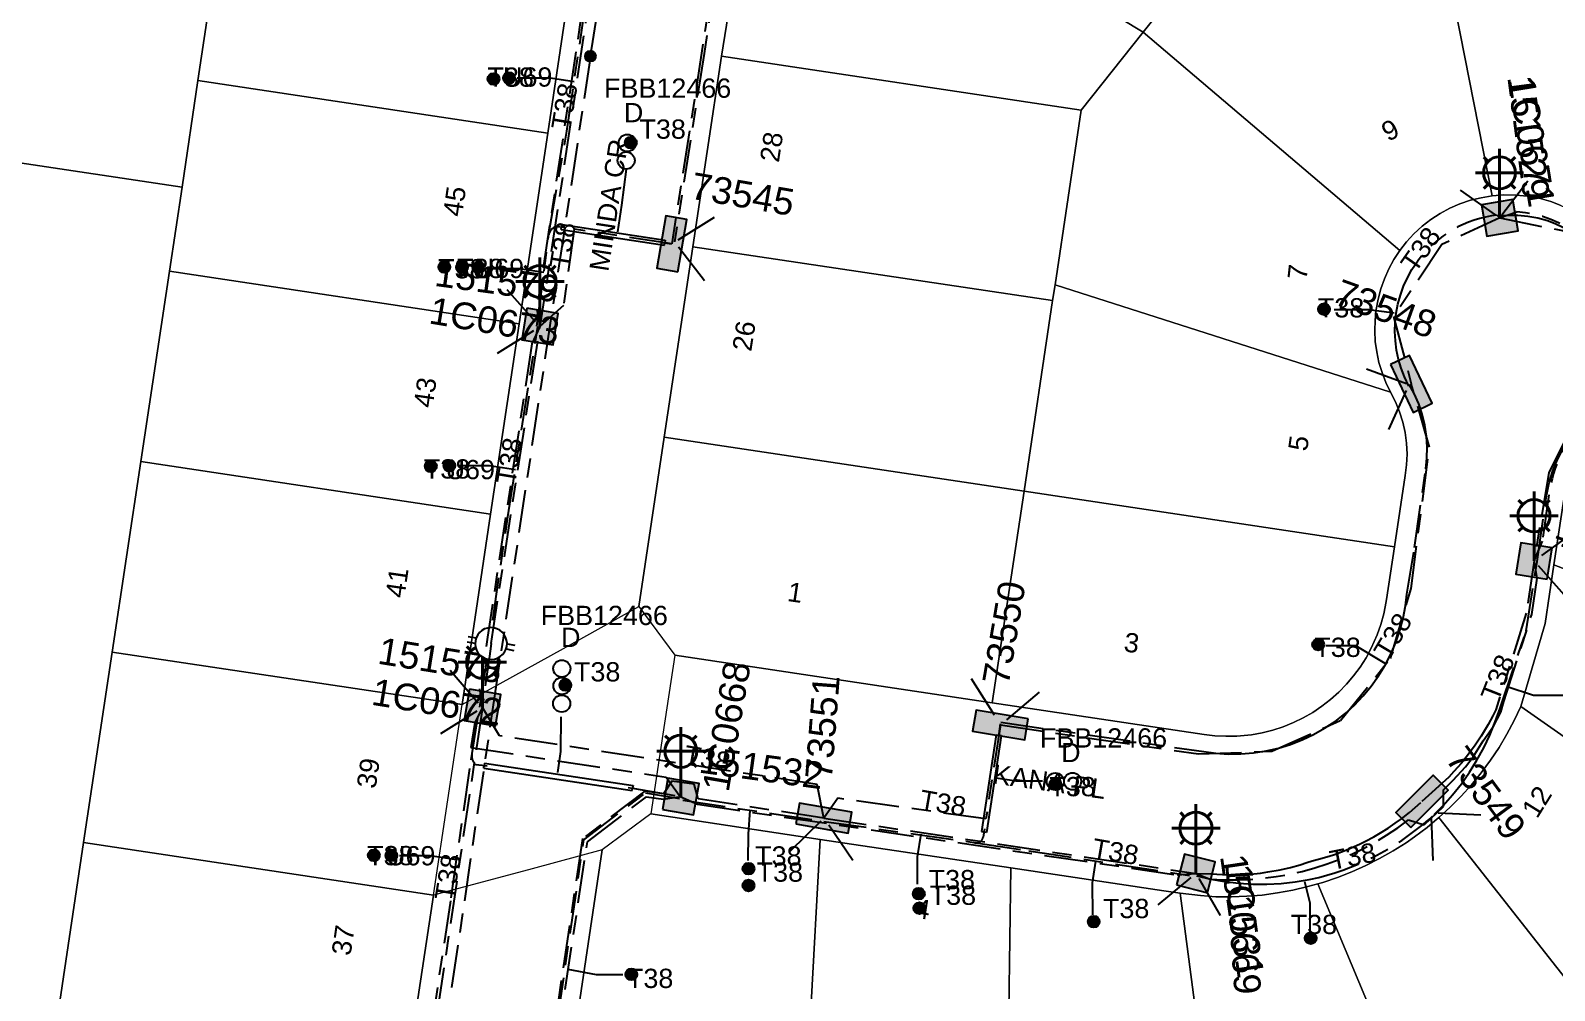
# Model space of a CAD drawing. Header units: metres. Extents: x 300268 to 302887, y 6172399 to 6173904.
# Drawn here: x 301281.4 to 301423.8, y 6173519.4 to 6173609.1 of the extents above; entities that cross this region are included whole.
import ezdxf
from ezdxf.enums import TextEntityAlignment as Align

# ---------------------------------------------------------------- set-up
doc = ezdxf.new("R2010")
doc.units = ezdxf.units.M
doc.linetypes.add('Cable Exist UG', pattern=[8.2, 4, -1.2, 1.8, -1.2])
doc.layers.get('0').update_dxf_attribs({"color": 6})
doc.layers.add('Cadastre Land Parcels_SP_EXT', color=9, linetype='Continuous', lineweight=5)
doc.layers.add('Cadastre Roads_SP_EXT', color=9, linetype='Continuous', lineweight=5)
for name, color, linetype in [('Duct_SP_EXT', 7, 'Continuous'), ('Equip_HV_EXT', 7, 'Continuous'), ('Equip_LV_EXT', 7, 'Continuous'), ('Equip_SP_SL_EXT', 7, 'Continuous'), ('Mains_HV_EXT', 7, 'Continuous'), ('Mains_LV_EXT', 7, 'Continuous'), ('Mains_SL_EXT', 7, 'Continuous'), ('SupportsUG_SP_LV_EXT', 7, 'Continuous'), ('SupportsUG_SP_LV_SL_EXT', 7, 'Continuous'), ('Trench_SP_EXT', 7, 'Continuous')]:
    doc.layers.add(name, color=color, linetype=linetype)
doc.styles.add('COLUMN_LABEL', font='arial.ttf')
doc.styles.add('iecARIAL', font='arial.ttf', dxfattribs={"height": 2})
doc.styles.add('POLE_LABEL', font='arial.ttf')
doc.styles.get("Standard").update_dxf_attribs({"font": 'arial.ttf'})

# ---------------------------------------------------------------- blocks, each defined once
blk = doc.blocks.new('COLUMN_EXT')
blk.add_hatch(color=256).paths.add_polyline_path([(-1.49, 1.48), (-1.49, -1.49), (1.48, -1.49), (1.48, 1.48)])
blk.add_lwpolyline([(-1.49, -1.49), (1.48, -1.49), (1.48, 1.48), (-1.49, 1.48)], close=True)
for tag, height, style, flags, p in [('ASSET_NUM', 2.5, 'COLUMN_LABEL', 8, (2, 2)), ('STRUCTURE_PLANT_NUMBER', 0.2, 'POLE_LABEL', 9, (1.81, 0.03)), ('STREET_CODE', 0.2, 'COLUMN_LABEL', 9, (1.81, -0.2))]:
    blk.add_attdef(tag, text='', height=height, dxfattribs=dict(style=style, flags=flags)).set_placement(p, align=Align.MIDDLE_LEFT)
at = {"flags": 9}
for tag, p in [('COLUMN_TYPE', (1.81, -0.4)), ('OWNED_BY', (1.81, -0.6)), ('STATE', (1.81, -0.8)), ('USAGE', (1.81, -1)), ('LEGEND', (1.81, -1.2)), ('LOCATION', (1.81, -1.4)), ('STREETNAME', (1.81, -1.6)), ('SUBURB', (1.81, -1.8)), ('NOTES', (1.81, -2))]:
    blk.add_attdef(tag, text='', height=0.2, dxfattribs=at).set_placement(p, align=Align.MIDDLE_LEFT)
at = {"flags": 1}
blk.add_attdef('Z', (1.81, -2.35), '', height=0.2, dxfattribs=at)
blk = doc.blocks.new('PILLAR_EXT')
blk.add_hatch(color=256).paths.add_polyline_path([(-2.475, 0.99), (-2.475, -0.99), (2.475, -0.99), (2.475, 0.99)])
blk.add_lwpolyline([(-2.475, -0.99), (2.475, -0.99), (2.475, 0.99), (-2.475, 0.99)], close=True)
at = {"style": 'iecARIAL', "flags": 8}
blk.add_attdef('ASSET_NUM', (1.5, 3.5), '', height=2.5, dxfattribs=at)
for tag, p, flags in [('OWNED_BY', (0, -0.2), 9), ('STATE', (0, -0.4), 9), ('SUPPORT_TYPE', (0, -0.6), 9), ('USAGE', (0, -0.8), 9), ('LEGEND', (0, -1), 9), ('LOCATION', (0, -1.2), 9), ('NOTES', (0, -1.4), 9), ('PARENT', (0, -1.6), 9), ('STREETNAME', (0, -1.8), 9), ('SUBURB', (0, -2), 1)]:
    blk.add_attdef(tag, p, '', height=0.2, dxfattribs=dict(flags=flags))
blk = doc.blocks.new('DUCT_EXT')
blk.add_circle((0, 0.8), 0.8)
at = {"flags": 1}
blk.add_attdef('Z', (0, 0), '', height=0.2, dxfattribs=at)
at = {"flags": 9}
for tag, p in [('DUCT_CODE', (0, 0)), ('XSECT_TYPE', (0, -0.2)), ('STATE', (0, -0.6)), ('FB_REFERENCE', (0, -0.4)), ('NOTES', (0, -0.8))]:
    blk.add_attdef(tag, text='', height=0.2, dxfattribs=at).set_placement(p, align=Align.MIDDLE_LEFT)
blk = doc.blocks.new('SL_LANTERN_EXT')
at = {"lineweight": 40}
for p, q in [((0, 1.97), (0, 6.47)), ((-1.46, 5.68), (-1.06, 5.28)), ((1.46, 5.68), (1.06, 5.28)), ((-2.25, 4.22), (2.25, 4.22)), ((-1.46, 2.76), (-1.06, 3.16)), ((1.46, 2.76), (1.06, 3.16)), ((0, 0), (0, 2.72))]:
    blk.add_line(p, q, dxfattribs=at)
blk.add_circle((0, 4.22), 1.5, dxfattribs=at)
at = {"style": 'iecARIAL', "flags": 8}
blk.add_attdef('ASSET_NUM', (1.5, 1.5), '', height=2.5, dxfattribs=at)
for tag, p, height, flags in [('CONSTRUCTED_VOLTAGE', (0.98, -0.65), 0.2, 9), ('CONTROL_TYPE', (0.98, -0.85), 0.2, 9), ('LANTERN_PURPOSE', (0.98, -1.05), 0.2, 9), ('LANTERN_TYPE', (0.98, -1.25), 0.2, 9), ('NO_PHASES', (0.98, -1.45), 0.2, 9), ('LNUMBER', (2.18, -3.25), 2.5, 8), ('OPERATING_VOLTAGE', (0.98, -1.65), 0.2, 9), ('ORIENTATION', (0.98, -1.85), 0.2, 9), ('OWNED_BY', (0.98, -2.05), 0.2, 9), ('STATE', (0.98, -2.25), 0.2, 9), ('USAGE', (0.98, -2.45), 0.2, 9), ('CEXIST', (0.98, -2.65), 0.2, 9), ('CNEW', (0.98, -2.85), 0.2, 9), ('CNUMBER', (0.98, -3.05), 0.2, 9), ('CREMOVE', (0.98, -3.25), 0.2, 9), ('CREPLACE', (0.98, -3.45), 0.2, 9), ('LKINGHEIGHT', (0.98, -3.65), 0.2, 9), ('LBRACKET', (0.98, -3.85), 0.2, 9), ('LBRACKETVOCAB', (0.98, -4.05), 0.2, 9), ('LCATEGORY', (0.98, -4.25), 0.2, 9), ('LCHARGE1', (0.98, -4.45), 0.2, 9), ('LCHARGE1PERCENT', (0.98, -4.65), 0.2, 9), ('LCHARGE2', (0.98, -4.85), 0.2, 9), ('LCHARGE2PERCENT', (0.98, -5.05), 0.2, 9), ('LCHARGE3', (0.98, -5.25), 0.2, 9), ('LCHARGE3PERCENT', (0.98, -5.45), 0.2, 9), ('LEXIST', (0.98, -5.65), 0.2, 9), ('LLAMP', (0.98, -5.85), 0.2, 9), ('LLAMPVOCAB', (0.98, -6.05), 0.2, 9), ('LMAST', (0.98, -6.25), 0.2, 9), ('LMASTVOCAB', (0.98, -6.45), 0.2, 9), ('LNEW', (0.98, -6.65), 0.2, 9), ('LANTNUMBER', (0.98, -6.85), 0.2, 9), ('LOUTREACH', (0.98, -7.25), 0.2, 9), ('LOUTREACHVOCAB', (0.98, -7.45), 0.2, 9), ('LRATECODE', (0.98, -7.65), 0.2, 9), ('LREMOVE', (0.98, -7.85), 0.2, 9), ('LREPLACE', (0.98, -8.05), 0.2, 9), ('LTYPE', (0.98, -8.25), 0.2, 9), ('LTYPEVOCAB', (0.98, -8.45), 0.2, 9), ('LEGEND', (0.98, -8.65), 0.2, 9), ('STREETNAME', (0.98, -9.25), 0.2, 9), ('SUBURB', (0.98, -9.45), 0.2, 1), ('LOCATION', (0.98, -8.85), 0.2, 9), ('NOTES', (0.98, -9.05), 0.2, 9)]:
    blk.add_attdef(tag, p, '', height=height, dxfattribs=dict(flags=flags))
blk = doc.blocks.new('LV_UG_LINKS_OPEN_EXT')
for p, q in [((-0.25, 1.47), (-0.25, 2.22)), ((0.25, 1.47), (0.25, 2.22)), ((-0.25, -1.47), (-0.25, -2.22)), ((0.25, -1.47), (0.25, -2.22))]:
    blk.add_line(p, q)
at = {"flags": 9}
for tag, p in [('ACTUAL_STATUS', (0, 0)), ('CONSTRUCTED_VOLTAGE', (0, -0.2)), ('OPERATING_VOLTAGE', (0, -0.6)), ('ORIENTATION', (0, -0.8)), ('STATE', (0, -1)), ('SWITCH_TYPE', (0, -1.2)), ('NO_PHASES', (0, -0.4)), ('USAGE', (0, -1.4)), ('NOTES', (0, -1.6))]:
    blk.add_attdef(tag, text='', height=0.2, dxfattribs=at).set_placement(p, align=Align.MIDDLE_LEFT)
at = {"flags": 1}
blk.add_attdef('Z', (0, 0), '', height=0.2, dxfattribs=at)
blk.add_wipeout([(-0.25, 1.47), (-0.43, 1.43), (-0.61, 1.36), (-0.77, 1.28), (-0.93, 1.17), (-1.07, 1.05), (-1.19, 0.9), (-1.29, 0.75), (-1.38, 0.58), (-1.44, 0.4), (-1.48, 0.22), (-1.49, 0.03), (-1.49, -0.16), (-1.45, -0.34), (-1.4, -0.52), (-1.32, -0.69), (-1.23, -0.85), (-1.11, -1), (-0.98, -1.13), (-0.83, -1.24), (-0.66, -1.34), (-0.49, -1.41), (-0.31, -1.46), (-0.13, -1.49), (0.06, -1.49), (0.25, -1.47), (0.43, -1.43), (0.61, -1.36), (0.77, -1.28), (0.93, -1.17), (1.07, -1.05), (1.19, -0.9), (1.29, -0.75), (1.38, -0.58), (1.44, -0.4), (1.48, -0.22), (1.49, -0.03), (1.49, 0.16), (1.45, 0.34), (1.4, 0.52), (1.32, 0.69), (1.23, 0.85), (1.11, 1), (0.98, 1.13), (0.83, 1.24), (0.66, 1.34), (0.49, 1.41), (0.31, 1.46), (0.13, 1.49), (-0.06, 1.49)])
blk.add_lwpolyline([(0, -1.49, 1), (0, 1.49, 1)], format="xyb", close=True)
blk = doc.blocks.new('CABLE_LARGE_EXT')
h = blk.add_hatch(color=256)
edge = h.paths.add_edge_path()
edge.add_arc((0, 0.55), 0.55, 0, 360)
blk.add_circle((0, 0.55), 0.55)
at = {"flags": 1}
blk.add_attdef('Z', (0, 0), '', height=0.2, dxfattribs=at)
at = {"flags": 9}
for tag, p in [('COND_CODE', (0, 0)), ('STATE', (0, -0.4)), ('XSECT_SIZE', (0, -0.6)), ('FB_REFERENCE', (0, -0.2)), ('NOTES', (0, -0.8))]:
    blk.add_attdef(tag, text='', height=0.2, dxfattribs=at).set_placement(p, align=Align.MIDDLE_LEFT)
blk = doc.blocks.new('CONNECTOR_NODE_EXT')
h = blk.add_hatch(color=256)
edge = h.paths.add_edge_path()
edge.add_arc((0, 0), 0.5, 0, 360)
blk.add_circle((0, 0), 0.5)
at = {"flags": 1}
blk.add_attdef('Z', (0, 0), '', height=0.2, dxfattribs=at)
at = {"flags": 9}
for tag, p in [('CONNECTOR_TYPE', (0, 0)), ('CONSTRUCTED_VOLTAGE', (0, -0.2)), ('OPERATING_VOLTAGE', (0, -0.6)), ('ORIENTATION', (0, -0.8)), ('SUBTYPE', (0, -1)), ('NO_PHASES', (0, -0.4)), ('USAGE', (0, -1.2)), ('NOTES', (0, -1.4))]:
    blk.add_attdef(tag, text='', height=0.2, dxfattribs=at).set_placement(p, align=Align.MIDDLE_LEFT)

msp = doc.modelspace()

# ---------------------------------------------------------------- linework, layer by layer
at = {"layer": 'Cadastre Land Parcels_SP_EXT', "linetype": 'Continuous'}
for points in [[(300957.25, 6173645.2), (301295.52, 6173594.45), (301297.01, 6173604.42), (301297.01, 6173604.42), (301299.81, 6173623.07), (301303.08, 6173644.83), (301305.75, 6173662.63), (301307.6, 6173674.99), (301312.2, 6173705.65), (301316.57, 6173734.82), (301323.33, 6173779.45), (301231.2, 6173904.45), (301222.73, 6173899.93), (301209.21, 6173892.72), (301182.19, 6173878.31)], [(301191.92, 6173501.71), (301210, 6173494.94), (301223.18, 6173492.57), (301232.76, 6173490.86), (301243.51, 6173488.93), (301255.17, 6173488.51), (301279.49, 6173487.63), (301280.99, 6173497.62), (301283.63, 6173515.18), (301283.66, 6173515.42), (301286.33, 6173533.22), (301289, 6173551.02), (301291.67, 6173568.82), (301294.34, 6173586.62), (301294.34, 6173586.62), (301295.52, 6173594.45), (300957.25, 6173645.2)]]:
    msp.add_lwpolyline(points, dxfattribs=at)
for points in [[(301390.84, 6173615.86), (301370.04, 6173644), (301360.82, 6173637.26), (301359.51, 6173636.23), (301358.24, 6173635.13), (301357.03, 6173633.98), (301355.87, 6173632.77), (301354.78, 6173631.51), (301353.74, 6173630.19), (301352.77, 6173628.83), (301352.68, 6173628.68), (301385.35, 6173608.95), (301390.84, 6173615.86)], [(301442.67, 6173617.44), (301431.54, 6173624.88), (301416.57, 6173634.88), (301410.68, 6173630.52), (301417.94, 6173593.64), (301419.04, 6173593.74), (301420.15, 6173593.73), (301421.26, 6173593.63), (301422.35, 6173593.43), (301423.42, 6173593.14), (301424.3, 6173592.79), (301425.16, 6173592.38), (301425.99, 6173591.91), (301426.77, 6173591.37), (301427.53, 6173590.78), (301442.67, 6173617.44)], [(301409.94, 6173589.34), (301410.64, 6173590.11), (301411.4, 6173590.81), (301412.21, 6173591.44), (301413.08, 6173592), (301413.99, 6173592.49), (301414.93, 6173592.9), (301415.91, 6173593.24), (301416.92, 6173593.48), (301417.94, 6173593.64), (301410.68, 6173630.52), (301404.51, 6173625.96), (301390.84, 6173615.86), (301385.35, 6173608.95), (301409.32, 6173588.55), (301409.94, 6173589.34)], [(301385.35, 6173608.95), (301352.68, 6173628.68), (301351.88, 6173627.44), (301351.04, 6173626.01), (301350.28, 6173624.55), (301349.59, 6173623.05), (301348.98, 6173621.52), (301348.43, 6173619.96), (301347.97, 6173618.37), (301347.57, 6173616.77), (301347.26, 6173615.15), (301347.03, 6173613.51), (301345.92, 6173606.7), (301379.54, 6173601.66), (301385.35, 6173608.95)], [(301332.24, 6173616.46), (301299.81, 6173623.07), (301297.01, 6173604.42), (301329.69, 6173599.5), (301332.24, 6173616.46)], [(301408.02, 6173576.2), (301407.66, 6173577.13), (301407.37, 6173578.08), (301407.16, 6173579.06), (301407.02, 6173580.05), (301406.97, 6173581.04), (301407, 6173582.04), (301407.1, 6173583.03), (301407.28, 6173584.01), (301407.54, 6173584.97), (301407.88, 6173585.91), (301408.29, 6173586.82), (301408.77, 6173587.69), (301409.32, 6173588.55), (301385.35, 6173608.95), (301379.54, 6173601.66), (301377.1, 6173585.34), (301408.45, 6173575.3), (301408.02, 6173576.2)], [(301377.1, 6173585.34), (301379.54, 6173601.66), (301345.92, 6173606.7), (301343.25, 6173588.9), (301376.87, 6173583.86), (301377.1, 6173585.34)], [(301329.69, 6173599.5), (301297.01, 6173604.42), (301295.52, 6173594.45), (301294.34, 6173586.62), (301327.03, 6173581.7), (301329.69, 6173599.5)], [(301376.87, 6173583.86), (301343.25, 6173588.9), (301340.58, 6173571.1), (301374.2, 6173566.06), (301376.87, 6173583.86)], [(301327.03, 6173581.7), (301294.34, 6173586.62), (301291.67, 6173568.82), (301324.36, 6173563.9), (301327.03, 6173581.7)], [(301409.81, 6173567.51), (301409.95, 6173568.51), (301409.99, 6173569.52), (301409.95, 6173570.53), (301409.82, 6173571.53), (301409.6, 6173572.51), (301409.3, 6173573.48), (301408.92, 6173574.41), (301408.45, 6173575.3), (301377.1, 6173585.34), (301376.87, 6173583.86), (301374.2, 6173566.06), (301408.81, 6173560.86), (301409.81, 6173567.51)], [(301463.19, 6173554.45), (301467.12, 6173563.27), (301467.49, 6173564.09), (301428.23, 6173572.33), (301427.52, 6173571.61), (301426.88, 6173570.84), (301426.3, 6173570.01), (301425.81, 6173569.13), (301425.39, 6173568.21), (301425.06, 6173567.26), (301424.81, 6173566.28), (301424.64, 6173565.29), (301423.72, 6173559.16), (301459.22, 6173545.55), (301463.19, 6173554.45)], [(301374.2, 6173566.06), (301340.58, 6173571.1), (301338.21, 6173555.28), (301341.57, 6173550.73), (301371.24, 6173546.28), (301374.2, 6173566.06)], [(301324.36, 6173563.9), (301291.67, 6173568.82), (301289, 6173551.02), (301321.69, 6173546.1), (301324.36, 6173563.9)], [(301395.45, 6173543.29), (301396.45, 6173543.47), (301397.45, 6173543.72), (301398.42, 6173544.04), (301399.37, 6173544.42), (301400.3, 6173544.87), (301401.19, 6173545.38), (301402.04, 6173545.96), (301402.85, 6173546.58), (301403.61, 6173547.27), (301404.33, 6173548), (301405, 6173548.78), (301405.61, 6173549.61), (301406.16, 6173550.47), (301406.65, 6173551.37), (301407.2, 6173552.62), (301407.54, 6173553.59), (301407.82, 6173554.58), (301407.96, 6173555.25), (301408.07, 6173555.92), (301408.81, 6173560.86), (301374.2, 6173566.06), (301371.24, 6173546.28), (301391.02, 6173543.31), (301392.03, 6173543.19), (301393.06, 6173543.14), (301394.08, 6173543.16), (301395.45, 6173543.29)], [(301455.86, 6173538.01), (301459.22, 6173545.55), (301423.72, 6173559.16), (301422.9, 6173553.69), (301420.63, 6173545.92), (301450.17, 6173525.25), (301455.86, 6173538.01)], [(301321.69, 6173546.1), (301289, 6173551.02), (301286.33, 6173533.22), (301319.02, 6173528.3), (301321.69, 6173546.1)], [(301441.05, 6173504.81), (301447.48, 6173519.23), (301449.25, 6173523.19), (301450.17, 6173525.25), (301420.63, 6173545.92), (301420.01, 6173544.61), (301419.33, 6173543.34), (301418.59, 6173542.1), (301417.79, 6173540.9), (301416.93, 6173539.74), (301416.01, 6173538.62), (301415.05, 6173537.54), (301414.03, 6173536.52), (301412.97, 6173535.54), (301425.84, 6173519.19), (301438.3, 6173503.36), (301441.05, 6173504.81)], [(301354.26, 6173517.06), (301355.16, 6173533.51), (301339.33, 6173535.89), (301334.79, 6173532.53), (301332.37, 6173516.43), (301330.78, 6173505.83), (301353.41, 6173501.56), (301354.26, 6173517.06)], [(301429.89, 6173498.91), (301438.3, 6173503.36), (301425.84, 6173519.19), (301412.97, 6173535.54), (301412.6, 6173535.23), (301411.86, 6173534.62), (301410.7, 6173533.75), (301409.91, 6173533.2), (301408.69, 6173532.43), (301407.43, 6173531.71), (301406.15, 6173531.06), (301404.83, 6173530.47), (301403.48, 6173529.94), (301402.11, 6173529.48), (301401.65, 6173529.34), (301406.06, 6173518.84), (301415.9, 6173495.36), (301421.89, 6173495.18), (301422.81, 6173495.18), (301429.89, 6173498.91)], [(301372.77, 6173517.5), (301372.96, 6173530.84), (301355.16, 6173533.51), (301354.26, 6173517.06), (301353.41, 6173501.56), (301364.19, 6173499.53), (301372.5, 6173498.29), (301372.77, 6173517.5)], [(301317.16, 6173515.93), (301319.02, 6173528.3), (301286.33, 6173533.22), (301283.66, 6173515.42), (301284.92, 6173515.23), (301316.35, 6173510.5), (301317.16, 6173515.93)], [(301390.2, 6173517.8), (301388.78, 6173528.47), (301387.28, 6173528.7), (301372.96, 6173530.84), (301372.77, 6173517.5), (301372.5, 6173498.29), (301386.83, 6173496.14), (301387.68, 6173496.12), (301393.1, 6173495.97), (301390.2, 6173517.8)], [(301401.65, 6173529.34), (301400.72, 6173529.09), (301399.32, 6173528.76), (301397.9, 6173528.5), (301396.46, 6173528.31), (301395.02, 6173528.19), (301393.58, 6173528.14), (301392.14, 6173528.15), (301390.69, 6173528.25), (301388.78, 6173528.47), (301390.2, 6173517.8), (301393.1, 6173495.97), (301415.9, 6173495.36), (301406.06, 6173518.84), (301401.65, 6173529.34)]]:
    msp.add_lwpolyline(points, close=True, dxfattribs=at)
at = {"layer": 'Cadastre Roads_SP_EXT', "linetype": 'Continuous'}
for points in [[(301332.24, 6173616.46), (301329.69, 6173599.5), (301327.03, 6173581.7), (301324.36, 6173563.9), (301321.69, 6173546.1), (301331.16, 6173551.36), (301331.16, 6173551.36), (301338.21, 6173555.28), (301340.58, 6173571.1), (301343.25, 6173588.9), (301345.92, 6173606.7), (301347.03, 6173613.51)], [(301424.3, 6173592.79), (301423.42, 6173593.14), (301422.35, 6173593.43), (301421.26, 6173593.63), (301420.15, 6173593.73), (301419.04, 6173593.74), (301417.94, 6173593.64), (301416.92, 6173593.48), (301415.91, 6173593.24), (301414.93, 6173592.9), (301413.99, 6173592.49), (301413.08, 6173592), (301412.21, 6173591.44), (301411.4, 6173590.81), (301410.64, 6173590.11), (301409.94, 6173589.34), (301409.32, 6173588.55), (301408.77, 6173587.69), (301408.29, 6173586.82), (301407.88, 6173585.91), (301407.54, 6173584.97), (301407.28, 6173584.01), (301407.1, 6173583.03), (301407, 6173582.04), (301406.97, 6173581.04), (301407.02, 6173580.05), (301407.16, 6173579.06), (301407.37, 6173578.08), (301407.66, 6173577.13), (301408.02, 6173576.2), (301408.45, 6173575.3), (301408.92, 6173574.41), (301409.3, 6173573.48), (301409.6, 6173572.51), (301409.82, 6173571.53), (301409.95, 6173570.53), (301409.99, 6173569.52), (301409.95, 6173568.51), (301409.81, 6173567.51), (301408.81, 6173560.86), (301408.07, 6173555.92), (301407.96, 6173555.25), (301407.82, 6173554.58), (301407.54, 6173553.59), (301407.2, 6173552.62), (301406.65, 6173551.37), (301406.16, 6173550.47), (301405.61, 6173549.61), (301405, 6173548.78), (301404.33, 6173548), (301403.61, 6173547.27), (301402.85, 6173546.58), (301402.04, 6173545.96), (301401.19, 6173545.38), (301400.3, 6173544.87), (301399.37, 6173544.42), (301398.42, 6173544.04), (301397.45, 6173543.72), (301396.45, 6173543.47), (301395.45, 6173543.29), (301394.08, 6173543.16), (301393.06, 6173543.14), (301392.03, 6173543.19), (301391.02, 6173543.31), (301371.24, 6173546.28), (301341.57, 6173550.73), (301340.46, 6173543.35), (301339.33, 6173535.89), (301355.16, 6173533.51), (301372.96, 6173530.84), (301387.28, 6173528.7), (301388.78, 6173528.47), (301390.69, 6173528.25), (301392.14, 6173528.15), (301393.58, 6173528.14), (301395.02, 6173528.19), (301396.46, 6173528.31), (301397.9, 6173528.5), (301399.32, 6173528.76), (301400.72, 6173529.09), (301401.65, 6173529.34), (301402.11, 6173529.48), (301403.48, 6173529.94), (301404.83, 6173530.47), (301406.15, 6173531.06), (301407.43, 6173531.71), (301408.69, 6173532.43), (301409.91, 6173533.2), (301410.7, 6173533.75), (301411.86, 6173534.62), (301412.6, 6173535.23), (301412.97, 6173535.54), (301414.03, 6173536.52), (301415.05, 6173537.54), (301416.01, 6173538.62), (301416.93, 6173539.74), (301417.79, 6173540.9), (301418.59, 6173542.1), (301419.33, 6173543.34), (301420.01, 6173544.61), (301420.01, 6173544.61), (301420.63, 6173545.92), (301422.9, 6173553.69), (301423.72, 6173559.16), (301424.64, 6173565.29)]]:
    msp.add_lwpolyline(points, dxfattribs=at)
msp.add_lwpolyline([(301324.96, 6173468.19), (301328.11, 6173488.02), (301330.78, 6173505.83), (301332.37, 6173516.43), (301334.79, 6173532.53), (301328.24, 6173530.77), (301319.02, 6173528.3), (301317.16, 6173515.93), (301316.35, 6173510.5), (301313.68, 6173492.7), (301312.71, 6173486.2), (301311.06, 6173475.75), (301308.28, 6173460), (301314.28, 6173457.99), (301322.6, 6173455.21), (301324.96, 6173468.19)], close=True, dxfattribs=at)
at = {"layer": 'Duct_SP_EXT'}
for p, q in [((301330.96, 6173590.5), (301330.99, 6173590.73)), ((301330.96, 6173590.5), (301340.6, 6173589.03)), ((301331.03, 6173590.97), (301330.99, 6173590.73)), ((301331.03, 6173590.97), (301340.67, 6173589.51)), ((301340.6, 6173589.03), (301340.64, 6173589.27)), ((301340.67, 6173589.51), (301340.64, 6173589.27)), ((301371.61, 6173543.28), (301370.23, 6173534.24)), ((301372.08, 6173543.2), (301370.7, 6173534.16)), ((301371.61, 6173543.28), (301371.85, 6173543.24)), ((301372.08, 6173543.2), (301371.85, 6173543.24)), ((301323.79, 6173540.63), (301323.76, 6173540.39)), ((301323.79, 6173540.63), (301337.67, 6173538.54)), ((301323.72, 6173540.15), (301323.76, 6173540.39)), ((301323.72, 6173540.15), (301337.6, 6173538.07)), ((301337.6, 6173538.07), (301337.63, 6173538.31)), ((301337.67, 6173538.54), (301337.63, 6173538.31)), ((301370.23, 6173534.24), (301370.46, 6173534.2)), ((301370.7, 6173534.16), (301370.46, 6173534.2))]:
    msp.add_line(p, q, dxfattribs=at)
for points in [[(301326.85, 6173604.68), (301329.94, 6173604.68), (301332.17, 6173604.35)], [(301337.03, 6173596.16), (301336.58, 6173592.78), (301336.2, 6173590.3)], [(301324.02, 6173586.86), (301327.05, 6173586.86), (301329.34, 6173586.51)], [(301403.18, 6173583.03), (301406.42, 6173583.03), (301408.79, 6173582.73)], [(301321.43, 6173568.44), (301324.25, 6173568.44), (301326.67, 6173568.09)], [(301402.41, 6173551.64), (301405.17, 6173551.64), (301407.93, 6173549.99)], [(301424.56, 6173546.95), (301421.81, 6173546.95), (301419.36, 6173547.78)], [(301330.92, 6173544.95), (301330.9, 6173541.71), (301330.6, 6173539.75)], [(301375.94, 6173538.94), (301373.47, 6173538.94), (301371.57, 6173539.23)], [(301348.42, 6173531.52), (301348.45, 6173534.01), (301348.62, 6173536.23)], [(301364.26, 6173529.33), (301364.26, 6173531.88), (301364.59, 6173533.99)], [(301315.84, 6173532), (301318.71, 6173532), (301321.18, 6173531.63)], [(301380.62, 6173526.46), (301380.61, 6173529.44), (301380.92, 6173531.48)], [(301400.95, 6173525.08), (301400.95, 6173527.56), (301400.44, 6173529.55)], [(301336.7, 6173520.86), (301334.24, 6173520.86), (301331.61, 6173521.34)]]:
    msp.add_lwpolyline(points, dxfattribs=at)
at = {"layer": 'Mains_HV_EXT', "linetype": 'Cable Exist UG'}
msp.add_lwpolyline([(301333.68, 6173606.7), (301335.47, 6173617.57), (301336.92, 6173622.89), (301338.5, 6173626.98), (301339.77, 6173629.69), (301341.37, 6173632.72), (301343.01, 6173635.38), (301345.16, 6173638.36), (301347.76, 6173641.51), (301350.4, 6173644.29), (301354.24, 6173647.55), (301367.12, 6173656.91), (301387.09, 6173671.4), (301401.65, 6173681.84), (301405.03, 6173683.42), (301409.69, 6173684.71), (301415.81, 6173685.07), (301420.01, 6173684.47), (301424.52, 6173683.04), (301435.74, 6173677.68), (301466.35, 6173714.16), (301473.79, 6173722.97), (301476.25, 6173727.05), (301475, 6173728.45)], dxfattribs=at)
at = {"layer": 'Mains_LV_EXT', "linetype": 'Cable Exist UG'}
for points in [[(301351.03, 6173629.84), (301348.29, 6173625.02), (301346.6, 6173620.63), (301345.46, 6173615.93), (301341.29, 6173589.17)], [(301334.27, 6173616.72), (301328.97, 6173581.43)], [(301341.29, 6173589.17), (301332.17, 6173590.55), (301331.17, 6173583.39), (301328.97, 6173581.43)], [(301418.65, 6173591.59), (301413.25, 6173589.1), (301408.74, 6173582.37), (301410.39, 6173576.08)], [(301418.65, 6173591.59), (301424.52, 6173590.4), (301428.17, 6173586.97), (301429.99, 6173581.54)], [(301429.99, 6173581.54), (301429.78, 6173579.25), (301429.19, 6173577.49), (301427.64, 6173574.56), (301425.06, 6173571.37), (301423.23, 6173567.8), (301421.86, 6173559.54)], [(301371.99, 6173544.2), (301390.52, 6173541.49), (301397.36, 6173541.74), (301403.79, 6173544.63), (301408.44, 6173550.42), (301410.37, 6173556.96), (301412.09, 6173570.15), (301410.39, 6173576.08)], [(301421.86, 6173559.54), (301421.13, 6173554.65), (301418.29, 6173545.61), (301418.01, 6173545.06), (301417.57, 6173544.23), (301416.93, 6173543.17), (301416.35, 6173542.31), (301415.74, 6173541.48), (301415.07, 6173540.64), (301414.38, 6173539.85), (301413.89, 6173539.33), (301411.39, 6173537.06)], [(301323.59, 6173545.84), (301318.32, 6173510.24)], [(301355.49, 6173535.5), (301354.88, 6173538.65), (301325.2, 6173543.19), (301323.59, 6173545.84)], [(301371.99, 6173544.2), (301370.64, 6173535.42), (301356.79, 6173537.35), (301355.49, 6173535.5)], [(301355.49, 6173535.5), (301343.74, 6173537.29), (301343.38, 6173538.66), (301341.28, 6173538.95), (301340.52, 6173537.76), (301338.78, 6173538.03), (301332.94, 6173533.58), (301327.19, 6173495.17), (301325.97, 6173494.77), (301325.63, 6173492.71), (301326.67, 6173492.03), (301326.14, 6173488.31)], [(301390.27, 6173530.33), (301391.7, 6173530.28), (301393.29, 6173530.2), (301394.38, 6173530.21), (301395.38, 6173530.27), (301396.3, 6173530.36), (301396.99, 6173530.46), (301398.14, 6173530.67), (301399.1, 6173530.89), (301400.01, 6173531.14), (301400.64, 6173531.35), (301401.12, 6173531.5), (301401.71, 6173531.65), (301402.72, 6173531.94), (301403.2, 6173532.11), (301404.11, 6173532.44), (301404.77, 6173532.71), (301405.54, 6173533.06), (301406.11, 6173533.33), (301406.89, 6173533.76), (301407.52, 6173534.12), (301408.24, 6173534.57), (301408.89, 6173535.01), (301409.46, 6173535.42), (301410.21, 6173536.02), (301410.76, 6173536.5), (301411.27, 6173536.95)], [(301355.49, 6173535.5), (301390.27, 6173530.33)]]:
    msp.add_lwpolyline(points, dxfattribs=at)
at = {"layer": 'Mains_SL_EXT', "linetype": 'Cable Exist UG'}
for points in [[(301346.11, 6173641.12), (301344.67, 6173640.2), (301344.67, 6173640.2, 0.129695), (301333.55, 6173615.21), (301333.55, 6173615.21), (301328.68, 6173583.07), (301328.97, 6173581.43)], [(301418.63, 6173591.59), (301420.25, 6173592.17), (301420.25, 6173592.17, -0.661529), (301426.78, 6173572.93), (301426.78, 6173572.93, 0.161103), (301423.24, 6173565.71), (301423.24, 6173565.71), (301422.63, 6173561.37), (301421.87, 6173559.6)], [(301390.27, 6173530.33), (301391.59, 6173529.79), (301391.59, 6173529.79, 0.18489), (301410.13, 6173535.32), (301410.13, 6173535.32), (301411.6, 6173534.87), (301413.4, 6173536.58), (301413.39, 6173538.15), (301414.3, 6173539.04), (301415.44, 6173540.3), (301416.18, 6173541.23), (301417.1, 6173542.71), (301418.06, 6173544.08), (301418.75, 6173545.4), (301419.04, 6173546.4), (301421.65, 6173554.54), (301422.14, 6173557.93), (301421.87, 6173559.6)]]:
    msp.add_lwpolyline(points, format="xyb", dxfattribs=at)
for points in [[(301323.59, 6173545.84), (301322.88, 6173544.44), (301322.51, 6173542.09), (301340.76, 6173539.33), (301342.06, 6173537.53)], [(301326.89, 6173493.46), (301327.66, 6173495.15), (301333.41, 6173533.29), (301338.91, 6173537.5), (301340.51, 6173537.26), (301342.13, 6173537.52)], [(301342.06, 6173537.53), (301343.68, 6173536.79), (301388.52, 6173530.19), (301390.27, 6173530.33)]]:
    msp.add_lwpolyline(points, dxfattribs=at)
at = {"layer": 'Trench_SP_EXT', "linetype": 'Cable Exist UG'}
for points in [[(301351.25, 6173629.62), (301350.42, 6173628.33), (301349.55, 6173626.83), (301348.75, 6173625.29), (301348.03, 6173623.71), (301347.39, 6173622.11), (301346.82, 6173620.47), (301346.34, 6173618.8), (301345.93, 6173617.12), (301345.6, 6173615.42), (301345.38, 6173613.76), (301344.3, 6173606.97), (301341.53, 6173589.34)], [(301329.84, 6173590.32), (301331.48, 6173599.71), (301333.97, 6173616.5)], [(301421.27, 6173595.04), (301418.65, 6173591.59)], [(301414.97, 6173594.17), (301418.63, 6173591.59)], [(301345.26, 6173591.63), (301341.29, 6173589.17)], [(301328.68, 6173581.46), (301329.84, 6173590.32)], [(301340.23, 6173589.33), (301341.23, 6173589.18)], [(301344.36, 6173585.7), (301341.53, 6173589.34)], [(301325.86, 6173584.89), (301328.97, 6173581.43)], [(301323.36, 6173545.87), (301325.97, 6173563.65), (301328.76, 6173581.44)], [(301325, 6173578.96), (301328.97, 6173581.43)], [(301406.2, 6173577.48), (301410.2, 6173576.02)], [(301372.04, 6173544.46), (301391, 6173541.71), (301392.12, 6173541.56), (301393.29, 6173541.48), (301394.47, 6173541.49), (301395.65, 6173541.59), (301396.82, 6173541.77), (301397.97, 6173542.03), (301399.09, 6173542.37), (301400.19, 6173542.8), (301401.26, 6173543.31), (301402.28, 6173543.89), (301403.27, 6173544.54), (301404.2, 6173545.27), (301405.07, 6173546.06), (301405.89, 6173546.91), (301406.65, 6173547.82), (301407.33, 6173548.78), (301407.95, 6173549.78), (301408.48, 6173550.83), (301408.95, 6173551.92), (301409.33, 6173553.03), (301409.63, 6173554.18), (301409.85, 6173555.34), (301409.97, 6173556.42), (301410.69, 6173560.78), (301410.69, 6173560.78), (301411.74, 6173568.14), (301411.85, 6173569.13), (301411.88, 6173570.17), (301411.81, 6173571.2), (301411.65, 6173572.23), (301411.41, 6173573.24), (301411.08, 6173574.22), (301410.66, 6173575.17), (301410.2, 6173576.02)], [(301408.3, 6173571.81), (301410.2, 6173576.02)], [(301425.79, 6173562.37), (301421.86, 6173559.54)], [(301412.54, 6173535.84), (301413.37, 6173536.68), (301414.25, 6173537.67), (301415.07, 6173538.7), (301415.83, 6173539.78), (301416.53, 6173540.91), (301417.17, 6173542.07), (301417.74, 6173543.26), (301418.24, 6173544.48), (301418.68, 6173545.78), (301421.13, 6173553), (301422.16, 6173559.49)], [(301424.91, 6173556.07), (301421.86, 6173559.54)], [(301320.59, 6173549.31), (301323.59, 6173545.84)], [(301369.26, 6173548.53), (301371.97, 6173544.3)], [(301375.63, 6173547.28), (301371.99, 6173544.2)], [(301319.71, 6173543.39), (301323.59, 6173545.84)], [(301322.53, 6173540.95), (301323.3, 6173545.84)], [(301371.97, 6173544.3), (301371.8, 6173542.92)], [(301318.02, 6173510.27), (301318.83, 6173515.71), (301320.67, 6173528.06), (301322.53, 6173540.95)], [(301327.2, 6173493.49), (301329.01, 6173506.17), (301330.61, 6173516.6), (301333.07, 6173533.47), (301338.83, 6173537.85), (301342, 6173537.34)], [(301337.2, 6173538.37), (301337.63, 6173538.31), (301342.06, 6173537.53)], [(301342.31, 6173537.18), (301355.27, 6173535.22)], [(301352.38, 6173532.44), (301355.49, 6173535.5)], [(301358.22, 6173531.54), (301355.49, 6173535.5)], [(301355.49, 6173535.19), (301369.92, 6173533.17)], [(301416.9, 6173535.77), (301412.26, 6173536)], [(301412.44, 6173531.55), (301412.26, 6173536)], [(301369.92, 6173533.17), (301374.65, 6173532.44), (301390.16, 6173530.07)], [(301386.74, 6173527.4), (301390.27, 6173530.33)], [(301392.56, 6173526.38), (301390.27, 6173530.33)]]:
    msp.add_lwpolyline(points, dxfattribs=at)
for points in [[(301410.15, 6173575.88), (301409.75, 6173576.73), (301409.44, 6173577.54), (301409.19, 6173578.37), (301409.01, 6173579.23), (301408.9, 6173580.09), (301408.85, 6173580.96), (301408.88, 6173581.82), (301408.98, 6173582.69), (301409.14, 6173583.54), (301409.37, 6173584.38), (301409.67, 6173585.2), (301410.03, 6173585.99), (301410.45, 6173586.76), (301410.99, 6173587.57), (301410.99, 6173587.57, -0.20627), (301418.43, 6173591.86)], [(301418.41, 6173591.77), (301419.42, 6173591.85), (301420.36, 6173591.85), (301421.29, 6173591.76), (301422.22, 6173591.6), (301423.11, 6173591.35), (301423.84, 6173591.07), (301424.56, 6173590.73), (301425.02, 6173590.37), (301425.69, 6173589.9), (301426.4, 6173589.34), (301426.4, 6173589.34, -0.224682), (301430.15, 6173581.72)], [(301331.16, 6173590.71), (301330.57, 6173590.76), (301330.57, 6173590.76, 0.355462), (301329.8, 6173590.02)], [(301422.16, 6173559.49), (301423.04, 6173565.76), (301423.28, 6173566.87), (301423.61, 6173567.96), (301424.04, 6173569.02), (301424.57, 6173570.04), (301425.18, 6173571.01), (301425.87, 6173571.92), (301426.32, 6173572.77), (301427.11, 6173573.5), (301427.11, 6173573.5, 0.233392), (301430.19, 6173581.39)], [(301324.05, 6173540.35), (301323.56, 6173540.4), (301322.96, 6173540.49), (301322.96, 6173540.49, -0.251065), (301322.61, 6173541.41)], [(301390.31, 6173530.11), (301391.65, 6173529.8), (301392.95, 6173529.57), (301394.26, 6173529.41), (301395.58, 6173529.33), (301396.9, 6173529.33), (301398.23, 6173529.4), (301399.54, 6173529.54), (301400.84, 6173529.76), (301401.75, 6173529.96), (301401.75, 6173529.96, 0.12828), (301412.54, 6173535.84)], [(301370.51, 6173534.48), (301370.38, 6173533.72), (301370.38, 6173533.72, -0.501387), (301369.51, 6173533.23)]]:
    msp.add_lwpolyline(points, format="xyb", dxfattribs=at)

# ---------------------------------------------------------------- block references
at = {"layer": 'Duct_SP_EXT'}
for name, p in [('CABLE_LARGE_EXT', (301324.63, 6173604.03)), ('CABLE_LARGE_EXT', (301326.07, 6173604.12)), ('DUCT_EXT', (301337.13, 6173597.79)), ('CABLE_LARGE_EXT', (301337.46, 6173598.08)), ('DUCT_EXT', (301337.03, 6173596.16)), ('CABLE_LARGE_EXT', (301320.03, 6173586.45)), ('CABLE_LARGE_EXT', (301321.68, 6173586.42)), ('CABLE_LARGE_EXT', (301323.23, 6173586.4)), ('CABLE_LARGE_EXT', (301402.24, 6173582.51)), ('CABLE_LARGE_EXT', (301320.51, 6173567.89)), ('CABLE_LARGE_EXT', (301318.77, 6173567.83)), ('CABLE_LARGE_EXT', (301401.69, 6173551.17)), ('DUCT_EXT', (301331.01, 6173548.67)), ('DUCT_EXT', (301331.02, 6173547.05)), ('CABLE_LARGE_EXT', (301331.35, 6173547.38)), ('DUCT_EXT', (301331, 6173545.4)), ('DUCT_EXT', (301377.13, 6173538.12)), ('CABLE_LARGE_EXT', (301377.13, 6173538.12)), ('DUCT_EXT', (301378.74, 6173538.13)), ('CABLE_LARGE_EXT', (301313.45, 6173531.47)), ('CABLE_LARGE_EXT', (301315.09, 6173531.46)), ('CABLE_LARGE_EXT', (301348.46, 6173530.22)), ('CABLE_LARGE_EXT', (301348.46, 6173528.65)), ('CABLE_LARGE_EXT', (301364.37, 6173527.88)), ('CABLE_LARGE_EXT', (301364.42, 6173526.53)), ('CABLE_LARGE_EXT', (301380.72, 6173525.27)), ('CABLE_LARGE_EXT', (301400.99, 6173523.72)), ('CABLE_LARGE_EXT', (301337.51, 6173520.34))]:
    msp.add_blockref(name, p, dxfattribs=at)
at = {"layer": 'Equip_HV_EXT'}
msp.add_blockref('CONNECTOR_NODE_EXT', (301333.68, 6173606.7), dxfattribs=at)
at = {"layer": 'Equip_SP_SL_EXT'}
ref = msp.add_blockref('SL_LANTERN_EXT', (301418.63, 6173591.59), dxfattribs=at)
ref.add_attrib('ASSET_NUM', '151529', dxfattribs={"layer": '0', "height": 2.5, "rotation": 277.518, "style": 'iecARIAL'}).set_placement((301420.14, 6173593.09), align=Align.BOTTOM_RIGHT)
ref = msp.add_blockref('SL_LANTERN_EXT', (301328.97, 6173581.43), dxfattribs=at)
ref.add_attrib('ASSET_NUM', '151579', dxfattribs={"layer": '0', "height": 2.5, "rotation": 352.2248, "style": 'iecARIAL'}).set_placement((301330.47, 6173582.93), align=Align.BOTTOM_RIGHT)
ref = msp.add_blockref('SL_LANTERN_EXT', (301421.86, 6173559.54), dxfattribs=at)
ref.add_attrib('ASSET_NUM', '151530', dxfattribs={"layer": '0', "height": 2.5, "rotation": 339.3331, "style": 'iecARIAL'}).set_placement((301423.36, 6173561.04), align=Align.BOTTOM_LEFT)
ref = msp.add_blockref('SL_LANTERN_EXT', (301323.59, 6173545.84), dxfattribs=at)
ref.add_attrib('ASSET_NUM', '151578', dxfattribs={"layer": '0', "height": 2.5, "rotation": 350.7998, "style": 'iecARIAL'}).set_placement((301325.09, 6173547.34), align=Align.BOTTOM_RIGHT)
ref = msp.add_blockref('SL_LANTERN_EXT', (301342.13, 6173537.52), dxfattribs=at)
ref.add_attrib('ASSET_NUM', '151532', dxfattribs={"layer": '0', "height": 2.5, "rotation": 352.2403, "style": 'iecARIAL'}).set_placement((301343.63, 6173539.02), align=Align.BOTTOM_LEFT)
ref = msp.add_blockref('SL_LANTERN_EXT', (301390.27, 6173530.33), dxfattribs=at)
ref.add_attrib('ASSET_NUM', '151531', dxfattribs={"layer": '0', "height": 2.5, "rotation": 278.3082, "style": 'iecARIAL'}).set_placement((301391.77, 6173531.83), align=Align.BOTTOM_LEFT)
at = {"layer": 'SupportsUG_SP_LV_EXT'}
ref = msp.add_blockref('PILLAR_EXT', (301341.29, 6173589.17), dxfattribs=dict(at, rotation=80.37733884713163))
ref.add_attrib('ASSET_NUM', '73545', dxfattribs={"layer": '0', "height": 2.5, "rotation": 350.2429, "style": 'iecARIAL'}).set_placement((301342.79, 6173592.67), align=Align.BOTTOM_LEFT)
ref = msp.add_blockref('PILLAR_EXT', (301410.39, 6173576.08), dxfattribs=dict(at, rotation=295.4323220022309))
ref.add_attrib('ASSET_NUM', '73548', dxfattribs={"layer": '0', "height": 2.5, "rotation": 340.2122, "style": 'iecARIAL'}).set_placement((301411.89, 6173579.58), align=Align.BOTTOM_RIGHT)
ref = msp.add_blockref('PILLAR_EXT', (301371.99, 6173544.2), dxfattribs=dict(at, rotation=170.4059191926212))
ref.add_attrib('ASSET_NUM', '73550', dxfattribs={"layer": '0', "height": 2.5, "rotation": 80.4099, "style": 'iecARIAL'}).set_placement((301373.49, 6173547.7), align=Align.BOTTOM_LEFT)
ref = msp.add_blockref('PILLAR_EXT', (301355.49, 6173535.5), dxfattribs=dict(at, rotation=350.1077201565195))
ref.add_attrib('ASSET_NUM', '73551', dxfattribs={"layer": '0', "height": 2.5, "rotation": 85.5857, "style": 'iecARIAL'}).set_placement((301356.99, 6173539), align=Align.BOTTOM_LEFT)
ref = msp.add_blockref('PILLAR_EXT', (301411.39, 6173537.06), dxfattribs=dict(at, rotation=44.86905235574676))
ref.add_attrib('ASSET_NUM', '73549', dxfattribs={"layer": '0', "height": 2.5, "rotation": 306.5233, "style": 'iecARIAL'}).set_placement((301412.89, 6173540.56), align=Align.BOTTOM_LEFT)
at = {"layer": 'SupportsUG_SP_LV_SL_EXT'}
ref = msp.add_blockref('COLUMN_EXT', (301418.65, 6173591.59), dxfattribs=dict(at, rotation=189.5731308805415))
ref.add_attrib('ASSET_NUM', '1C0671', dxfattribs={"layer": '0', "height": 2.5, "rotation": 279.2487, "style": 'COLUMN_LABEL'}).set_placement((301420.65, 6173592.34), align=Align.BOTTOM_RIGHT)
ref = msp.add_blockref('COLUMN_EXT', (301328.97, 6173581.43), dxfattribs=dict(at, rotation=260.6817505139344))
ref.add_attrib('ASSET_NUM', '1C0673', dxfattribs={"layer": '0', "height": 2.5, "rotation": 350.4346, "style": 'COLUMN_LABEL'}).set_placement((301330.97, 6173582.18), align=Align.TOP_RIGHT)
ref = msp.add_blockref('COLUMN_EXT', (301421.86, 6173559.54), dxfattribs=dict(at, rotation=80.881541676802))
ref.add_attrib('ASSET_NUM', '1C0670', dxfattribs={"layer": '0', "height": 2.5, "rotation": 337.914, "style": 'COLUMN_LABEL'}).set_placement((301423.86, 6173560.29), align=Align.BOTTOM_LEFT)
ref = msp.add_blockref('COLUMN_EXT', (301342.13, 6173537.52), dxfattribs=dict(at, rotation=350.0641026591205))
ref.add_attrib('ASSET_NUM', '1C0668', dxfattribs={"layer": '0', "height": 2.5, "rotation": 80.1875, "style": 'COLUMN_LABEL'}).set_placement((301344.13, 6173538.27), align=Align.TOP_LEFT)
ref = msp.add_blockref('COLUMN_EXT', (301323.59, 6173545.84), dxfattribs=dict(at, rotation=260.3874421267163))
ref.add_attrib('ASSET_NUM', '1C0672', dxfattribs={"layer": '0', "height": 2.5, "rotation": 350.6527, "style": 'COLUMN_LABEL'}).set_placement((301325.59, 6173546.59), align=Align.TOP_RIGHT)
ref = msp.add_blockref('COLUMN_EXT', (301390.27, 6173530.33), dxfattribs=dict(at, rotation=345.669134155347))
ref.add_attrib('ASSET_NUM', '1C0669', dxfattribs={"layer": '0', "height": 2.5, "rotation": 274.0597, "style": 'COLUMN_LABEL'}).set_placement((301392.27, 6173531.08), align=Align.BOTTOM_LEFT)

# ---------------------------------------------------------------- texts
at = {"layer": 'Cadastre Land Parcels_SP_EXT'}
for s, rotation, p in [('9', 27.8373, (301408.22, 6173598.68)), ('28', 81.4799, (301351.29, 6173596.71)), ('45', 81.7185, (301321.67, 6173591.63)), ('7', 83.7033, (301400.6, 6173585.74)), ('26', 81.2693, (301348.71, 6173579.04)), ('43', 81.8566, (301318.93, 6173573.77)), ('5', 81.8488, (301400.65, 6173569.72)), ('41', 81.7559, (301316.3, 6173556)), ('1', 351.6172, (301352.01, 6173555.8)), ('3', 352.8332, (301383.46, 6173551.08)), ('39', 81.5626, (301313.61, 6173538.18)), ('12', 58.0614, (301422.14, 6173535.37)), ('4', 351.2467, (301363.9, 6173526.21)), ('37', 81.5688, (301311.26, 6173522.57))]:
    msp.add_text(s, height=1.8, rotation=rotation, dxfattribs=at).set_placement(p)
at = {"layer": 'Cadastre Roads_SP_EXT'}
for s, rotation, p in [('MINDA CR', 81.2452, (301335.35, 6173586.51)), ('KANA PL', 351.9946, (301371.19, 6173538.75))]:
    msp.add_text(s, height=1.8, rotation=rotation, dxfattribs=at).set_placement(p)
at = {"layer": 'Duct_SP_EXT'}
for s, p in [('T38', (301324.07, 6173603.85)), ('U69', (301325.52, 6173603.86)), ('FBB12466', (301334.96, 6173602.82)), ('D', (301336.81, 6173600.53)), ('T38', (301338.27, 6173598.99)), ('T38', (301319.46, 6173585.94)), ('T38', (301321.23, 6173585.97)), ('U69', (301322.88, 6173585.97)), ('T38', (301401.66, 6173582.29)), ('T38', (301318.12, 6173567.23)), ('U69', (301320.15, 6173567.17)), ('FBB12466', (301329.04, 6173553.54)), ('D', (301330.94, 6173551.49)), ('T38', (301401.33, 6173550.56)), ('T38', (301332.15, 6173548.27)), ('FBB12466', (301375.69, 6173542.09)), ('D', (301377.67, 6173540.73)), ('T38', (301376.57, 6173537.54)), ('T38', (301312.82, 6173531.09)), ('U69', (301314.59, 6173531.08)), ('T38', (301349.08, 6173531.06)), ('T38', (301349.22, 6173529.55)), ('T38', (301365.29, 6173528.85)), ('T38', (301365.39, 6173527.39)), ('T38', (301381.58, 6173526.15)), ('T38', (301399.12, 6173524.66)), ('T38', (301337.1, 6173519.62))]:
    msp.add_text(s, height=1.8, dxfattribs=at).set_placement(p)
at = {"layer": 'Mains_LV_EXT'}
for rotation, p in [(80.6066, (301331.79, 6173599.74)), (80.6023, (301331.62, 6173586.75)), (54.9778, (301410.75, 6173586.36)), (80.6049, (301326.64, 6173566.6)), (59.241, (301408.33, 6173550.22)), (68.4508, (301418.5, 6173546.28)), (350.1271, (301342.32, 6173540.55)), (350.1271, (301364.34, 6173536.39)), (350.0695, (301380.46, 6173531.85)), (80.5626, (301320.89, 6173527.7)), (11.2862, (301402.98, 6173530.63))]:
    msp.add_text('T38', height=1.8, rotation=rotation, dxfattribs=at).set_placement(p)

# ---------------------------------------------------------------- next in the draw order: block references
at = {"layer": 'Equip_LV_EXT', "rotation": 259.959750069962}
msp.add_blockref('LV_UG_LINKS_OPEN_EXT', (301324.4, 6173551.81), dxfattribs=at)

# ---------------------------------------------------------------- next in the draw order: linework, layer by layer
at = {"layer": 'Mains_HV_EXT', "linetype": 'Cable Exist UG'}
msp.add_lwpolyline([(301333.68, 6173606.7), (301324.87, 6173547.96), (301317.85, 6173500.19), (301311.27, 6173458.37), (301305.09, 6173453.16), (301301.19, 6173453.3), (301300.81, 6173447.56), (301303.72, 6173447.31), (301309.91, 6173438.68), (301309.17, 6173426.56)], dxfattribs=at)
at = {"layer": 'Mains_LV_EXT', "linetype": 'Cable Exist UG'}
for points in [[(301324.4, 6173551.81), (301328.97, 6173581.43)], [(301324.4, 6173551.81), (301323.59, 6173545.84)]]:
    msp.add_lwpolyline(points, dxfattribs=at)
at = {"layer": 'Mains_SL_EXT', "linetype": 'Cable Exist UG'}
msp.add_lwpolyline([(301328.97, 6173581.43), (301328.21, 6173579.81), (301323.33, 6173547.57), (301323.59, 6173545.84)], dxfattribs=at)

doc.saveas('drawing.dxf')
